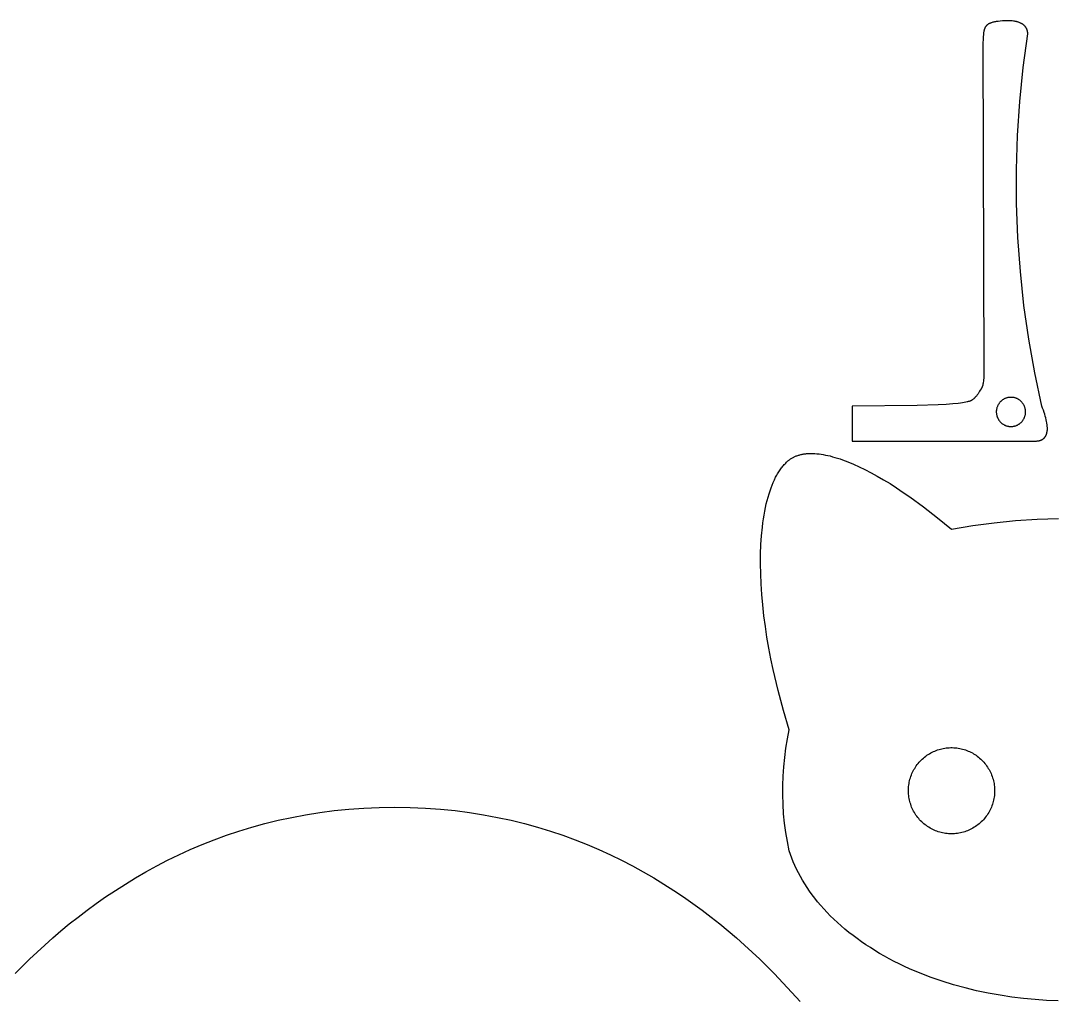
# Model space of a CAD drawing. Header units: millimetres. Extents: x -103 to 223, y -22 to 242.
# Drawn here: x 15 to 121.3, y 67.7 to 168.3 of the extents above; entities that cross this region are included whole.
import ezdxf

# ---------------------------------------------------------------- set-up
doc = ezdxf.new("R2010")
doc.units = ezdxf.units.MM
doc.layers.add('Capa 01', color=1, linetype='Continuous', true_color=0xff0000)

msp = doc.modelspace()

# ---------------------------------------------------------------- linework, layer by layer
at = {"layer": 'Capa 01'}
for p, q in [((114.21, 167.81), (114.19, 167.8)), ((114.23, 167.83), (114.21, 167.81)), ((114.24, 167.84), (114.23, 167.83)), ((114.26, 167.86), (114.24, 167.84)), ((114.28, 167.87), (114.26, 167.86)), ((114.3, 167.89), (114.28, 167.87)), ((114.32, 167.9), (114.3, 167.89)), ((114.34, 167.92), (114.32, 167.9)), ((114.36, 167.93), (114.34, 167.92)), ((114.39, 167.95), (114.36, 167.93)), ((114.41, 167.96), (114.39, 167.95)), ((114.43, 167.97), (114.41, 167.96)), ((114.46, 167.99), (114.43, 167.97)), ((114.48, 168), (114.46, 167.99)), ((114.51, 168.01), (114.48, 168)), ((114.54, 168.02), (114.51, 168.01)), ((114.57, 168.03), (114.54, 168.02)), ((114.59, 168.05), (114.57, 168.03)), ((114.66, 168.07), (114.59, 168.05)), ((114.72, 168.09), (114.66, 168.07)), ((114.79, 168.11), (114.72, 168.09)), ((114.86, 168.13), (114.79, 168.11)), ((114.94, 168.15), (114.86, 168.13)), ((115.02, 168.17), (114.94, 168.15)), ((115.11, 168.19), (115.02, 168.17)), ((115.2, 168.2), (115.11, 168.19)), ((115.39, 168.23), (115.2, 168.2)), ((115.6, 168.26), (115.39, 168.23)), ((115.83, 168.28), (115.6, 168.26)), ((115.95, 168.29), (115.83, 168.28)), ((116.08, 168.29), (115.95, 168.29)), ((116.2, 168.3), (116.08, 168.29)), ((116.32, 168.3), (116.2, 168.3)), ((116.45, 168.3), (116.32, 168.3)), ((116.58, 168.29), (116.45, 168.3)), ((116.7, 168.28), (116.58, 168.29)), ((116.83, 168.27), (116.7, 168.28)), ((116.95, 168.26), (116.83, 168.27)), ((117.08, 168.24), (116.95, 168.26)), ((117.14, 168.23), (117.08, 168.24)), ((117.2, 168.21), (117.14, 168.23)), ((117.26, 168.2), (117.2, 168.21)), ((117.32, 168.19), (117.26, 168.2)), ((117.37, 168.17), (117.32, 168.19)), ((117.43, 168.15), (117.37, 168.17)), ((117.49, 168.13), (117.43, 168.15)), ((117.54, 168.12), (117.49, 168.13)), ((117.6, 168.09), (117.54, 168.12)), ((117.65, 168.07), (117.6, 168.09)), ((117.7, 168.05), (117.65, 168.07)), ((117.75, 168.02), (117.7, 168.05)), ((117.8, 168), (117.75, 168.02)), ((117.82, 167.98), (117.8, 168)), ((117.85, 167.97), (117.82, 167.98)), ((117.87, 167.96), (117.85, 167.97)), ((117.89, 167.94), (117.87, 167.96)), ((117.92, 167.93), (117.89, 167.94)), ((117.94, 167.91), (117.92, 167.93)), ((117.96, 167.9), (117.94, 167.91)), ((117.98, 167.88), (117.96, 167.9)), ((118, 167.86), (117.98, 167.88)), ((118.02, 167.85), (118, 167.86)), ((118.04, 167.83), (118.02, 167.85)), ((118.06, 167.81), (118.04, 167.83)), ((113.87, 166.84), (113.86, 166.67)), ((113.88, 166.98), (113.87, 166.84)), ((113.89, 167.04), (113.88, 166.98)), ((113.9, 167.1), (113.89, 167.04)), ((113.91, 167.16), (113.9, 167.1)), ((113.92, 167.21), (113.91, 167.16)), ((113.93, 167.25), (113.92, 167.21)), ((113.94, 167.3), (113.93, 167.25)), ((113.95, 167.34), (113.94, 167.3)), ((113.96, 167.39), (113.95, 167.34)), ((113.98, 167.43), (113.96, 167.39)), ((113.99, 167.47), (113.98, 167.43)), ((114, 167.49), (113.99, 167.47)), ((114.01, 167.51), (114, 167.49)), ((114.02, 167.53), (114.01, 167.51)), ((114.03, 167.57), (114.02, 167.55)), ((114.02, 167.55), (114.02, 167.53)), ((114.04, 167.59), (114.03, 167.57)), ((114.05, 167.61), (114.04, 167.59)), ((114.06, 167.63), (114.05, 167.61)), ((114.07, 167.64), (114.06, 167.63)), ((114.09, 167.66), (114.07, 167.64)), ((114.1, 167.68), (114.09, 167.66)), ((114.11, 167.7), (114.1, 167.68)), ((114.12, 167.72), (114.11, 167.7)), ((114.14, 167.73), (114.12, 167.72)), ((114.15, 167.75), (114.14, 167.73)), ((114.16, 167.77), (114.15, 167.75)), ((114.18, 167.78), (114.16, 167.77)), ((114.19, 167.8), (114.18, 167.78)), ((117.96, 163.48), (118.42, 166.94)), ((118.08, 167.79), (118.06, 167.81)), ((118.1, 167.77), (118.08, 167.79)), ((118.12, 167.75), (118.1, 167.77)), ((118.14, 167.74), (118.12, 167.75)), ((118.16, 167.72), (118.14, 167.74)), ((118.17, 167.7), (118.16, 167.72)), ((118.19, 167.67), (118.17, 167.7)), ((118.21, 167.65), (118.19, 167.67)), ((118.22, 167.63), (118.21, 167.65)), ((118.24, 167.61), (118.22, 167.63)), ((118.25, 167.59), (118.24, 167.61)), ((118.26, 167.57), (118.25, 167.59)), ((118.28, 167.54), (118.26, 167.57)), ((118.29, 167.52), (118.28, 167.54)), ((118.3, 167.49), (118.29, 167.52)), ((118.32, 167.47), (118.3, 167.49)), ((118.33, 167.44), (118.32, 167.47)), ((118.34, 167.42), (118.33, 167.44)), ((118.35, 167.39), (118.34, 167.42)), ((118.36, 167.37), (118.35, 167.39)), ((118.37, 167.34), (118.36, 167.37)), ((118.37, 167.31), (118.37, 167.34)), ((118.38, 167.28), (118.37, 167.31)), ((118.39, 167.26), (118.38, 167.28)), ((118.39, 167.23), (118.39, 167.26)), ((118.4, 167.2), (118.39, 167.23)), ((118.41, 167.17), (118.4, 167.2)), ((118.41, 167.14), (118.41, 167.17)), ((118.41, 167.11), (118.41, 167.14)), ((118.42, 167.07), (118.41, 167.11)), ((118.42, 167.04), (118.42, 167.07)), ((118.42, 167.01), (118.42, 167.04)), ((118.42, 166.98), (118.42, 167.01)), ((118.42, 166.94), (118.42, 166.98)), ((113.85, 166.46), (113.83, 165.91)), ((113.83, 165.91), (113.93, 132.23)), ((113.86, 166.67), (113.85, 166.46)), ((117.61, 160), (117.96, 163.48)), ((117.38, 156.51), (117.61, 160)), ((117.27, 153.02), (117.38, 156.51)), ((117.29, 149.52), (117.27, 153.02)), ((117.42, 146.03), (117.29, 149.52)), ((117.67, 142.55), (117.42, 146.03)), ((118.04, 139.07), (117.67, 142.55)), ((118.53, 135.61), (118.04, 139.07)), ((119.14, 132.17), (118.53, 135.61)), ((113.92, 131.8), (113.91, 131.61)), ((113.93, 132.23), (113.92, 131.8)), ((119.86, 128.75), (119.14, 132.17)), ((113.72, 130.66), (113.71, 130.63)), ((113.74, 130.69), (113.72, 130.66)), ((113.75, 130.72), (113.74, 130.69)), ((113.76, 130.75), (113.75, 130.72)), ((113.77, 130.79), (113.76, 130.75)), ((113.79, 130.83), (113.77, 130.79)), ((113.8, 130.87), (113.79, 130.83)), ((113.81, 130.91), (113.8, 130.87)), ((113.82, 130.96), (113.81, 130.91)), ((113.83, 131.01), (113.82, 130.96)), ((113.84, 131.06), (113.83, 131.01)), ((113.85, 131.11), (113.84, 131.06)), ((113.86, 131.17), (113.85, 131.11)), ((113.88, 131.3), (113.86, 131.17)), ((113.89, 131.45), (113.88, 131.3)), ((113.91, 131.61), (113.89, 131.45)), ((112.98, 129.58), (112.95, 129.55)), ((113.01, 129.62), (112.98, 129.58)), ((113.04, 129.65), (113.01, 129.62)), ((113.07, 129.68), (113.04, 129.65)), ((113.1, 129.71), (113.07, 129.68)), ((113.15, 129.77), (113.1, 129.71)), ((113.2, 129.84), (113.15, 129.77)), ((113.25, 129.9), (113.2, 129.84)), ((113.29, 129.96), (113.25, 129.9)), ((113.33, 130.01), (113.29, 129.96)), ((113.36, 130.07), (113.33, 130.01)), ((113.49, 130.28), (113.36, 130.07)), ((113.55, 130.38), (113.49, 130.28)), ((113.64, 130.51), (113.55, 130.38)), ((113.67, 130.55), (113.64, 130.51)), ((113.68, 130.58), (113.67, 130.55)), ((113.69, 130.6), (113.68, 130.58)), ((113.71, 130.63), (113.69, 130.6)), ((116.27, 129.58), (116.22, 129.56)), ((116.32, 129.59), (116.27, 129.58)), ((116.37, 129.61), (116.32, 129.59)), ((116.42, 129.62), (116.37, 129.61)), ((116.47, 129.63), (116.42, 129.62)), ((116.52, 129.63), (116.47, 129.63)), ((116.57, 129.64), (116.52, 129.63)), ((116.62, 129.64), (116.57, 129.64)), ((116.68, 129.64), (116.62, 129.64)), ((116.73, 129.64), (116.68, 129.64)), ((116.78, 129.64), (116.73, 129.64)), ((116.83, 129.64), (116.78, 129.64)), ((116.88, 129.63), (116.83, 129.64)), ((116.94, 129.63), (116.88, 129.63)), ((116.99, 129.62), (116.94, 129.63)), ((117.04, 129.61), (116.99, 129.62)), ((117.09, 129.59), (117.04, 129.61)), ((117.14, 129.58), (117.09, 129.59)), ((117.19, 129.56), (117.14, 129.58)), ((107.08, 128.81), (100.41, 128.75)), ((100.41, 128.75), (100.41, 125.14)), ((109.22, 128.88), (107.08, 128.81)), ((110.05, 128.92), (109.22, 128.88)), ((110.73, 128.97), (110.05, 128.92)), ((111.28, 129.02), (110.73, 128.97)), ((111.51, 129.05), (111.28, 129.02)), ((111.72, 129.08), (111.51, 129.05)), ((111.9, 129.11), (111.72, 129.08)), ((112.06, 129.14), (111.9, 129.11)), ((112.2, 129.17), (112.06, 129.14)), ((112.26, 129.18), (112.2, 129.17)), ((112.32, 129.2), (112.26, 129.18)), ((112.38, 129.21), (112.32, 129.2)), ((112.42, 129.23), (112.38, 129.21)), ((112.47, 129.25), (112.42, 129.23)), ((112.51, 129.26), (112.47, 129.25)), ((112.55, 129.28), (112.51, 129.26)), ((112.59, 129.29), (112.55, 129.28)), ((112.62, 129.31), (112.59, 129.29)), ((112.65, 129.33), (112.62, 129.31)), ((112.68, 129.34), (112.65, 129.33)), ((112.71, 129.36), (112.68, 129.34)), ((112.73, 129.37), (112.71, 129.36)), ((112.76, 129.39), (112.73, 129.37)), ((112.78, 129.41), (112.76, 129.39)), ((112.8, 129.42), (112.78, 129.41)), ((112.84, 129.46), (112.8, 129.42)), ((112.88, 129.49), (112.84, 129.46)), ((112.91, 129.52), (112.88, 129.49)), ((112.95, 129.55), (112.91, 129.52)), ((115.26, 128.54), (115.24, 128.49)), ((115.27, 128.59), (115.26, 128.54)), ((115.29, 128.64), (115.27, 128.59)), ((115.31, 128.69), (115.29, 128.64)), ((115.33, 128.74), (115.31, 128.69)), ((115.35, 128.79), (115.33, 128.74)), ((115.37, 128.83), (115.35, 128.79)), ((115.39, 128.88), (115.37, 128.83)), ((115.42, 128.92), (115.39, 128.88)), ((115.45, 128.97), (115.42, 128.92)), ((115.48, 129.01), (115.45, 128.97)), ((115.51, 129.05), (115.48, 129.01)), ((115.54, 129.09), (115.51, 129.05)), ((115.57, 129.13), (115.54, 129.09)), ((115.61, 129.17), (115.57, 129.13)), ((115.65, 129.21), (115.61, 129.17)), ((115.68, 129.25), (115.65, 129.21)), ((115.72, 129.28), (115.68, 129.25)), ((115.76, 129.31), (115.72, 129.28)), ((115.8, 129.35), (115.76, 129.31)), ((115.85, 129.38), (115.8, 129.35)), ((115.89, 129.41), (115.85, 129.38)), ((115.93, 129.43), (115.89, 129.41)), ((115.98, 129.46), (115.93, 129.43)), ((116.02, 129.48), (115.98, 129.46)), ((116.07, 129.51), (116.02, 129.48)), ((116.12, 129.53), (116.07, 129.51)), ((116.17, 129.55), (116.12, 129.53)), ((116.22, 129.56), (116.17, 129.55)), ((117.24, 129.55), (117.19, 129.56)), ((117.28, 129.53), (117.24, 129.55)), ((117.33, 129.51), (117.28, 129.53)), ((117.38, 129.48), (117.33, 129.51)), ((117.43, 129.46), (117.38, 129.48)), ((117.47, 129.43), (117.43, 129.46)), ((117.51, 129.41), (117.47, 129.43)), ((117.56, 129.38), (117.51, 129.41)), ((117.6, 129.35), (117.56, 129.38)), ((117.64, 129.31), (117.6, 129.35)), ((117.68, 129.28), (117.64, 129.31)), ((117.72, 129.25), (117.68, 129.28)), ((117.76, 129.21), (117.72, 129.25)), ((117.79, 129.17), (117.76, 129.21)), ((117.83, 129.13), (117.79, 129.17)), ((117.86, 129.09), (117.83, 129.13)), ((117.9, 129.05), (117.86, 129.09)), ((117.93, 129.01), (117.9, 129.05)), ((117.96, 128.97), (117.93, 129.01)), ((117.98, 128.92), (117.96, 128.97)), ((118.01, 128.88), (117.98, 128.92)), ((118.03, 128.83), (118.01, 128.88)), ((118.06, 128.79), (118.03, 128.83)), ((118.08, 128.74), (118.06, 128.79)), ((118.1, 128.69), (118.08, 128.74)), ((118.12, 128.64), (118.1, 128.69)), ((118.13, 128.59), (118.12, 128.64)), ((118.15, 128.54), (118.13, 128.59)), ((118.16, 128.49), (118.15, 128.54)), ((119.95, 128.53), (119.86, 128.75)), ((120.03, 128.31), (119.95, 128.53)), ((115.21, 128.29), (115.2, 128.24)), ((115.2, 128.24), (115.2, 128.18)), ((115.2, 128.18), (115.2, 128.13)), ((115.2, 128.13), (115.2, 128.08)), ((115.2, 128.08), (115.21, 128.03)), ((115.22, 128.39), (115.21, 128.34)), ((115.21, 128.34), (115.21, 128.29)), ((115.21, 128.03), (115.21, 127.98)), ((115.21, 127.98), (115.22, 127.92)), ((115.23, 128.44), (115.22, 128.39)), ((115.22, 127.92), (115.23, 127.87)), ((115.24, 128.49), (115.23, 128.44)), ((115.23, 127.87), (115.24, 127.82)), ((115.24, 127.82), (115.25, 127.77)), ((115.25, 127.77), (115.26, 127.72)), ((115.26, 127.72), (115.28, 127.67)), ((115.28, 127.67), (115.3, 127.62)), ((115.3, 127.62), (115.31, 127.57)), ((115.31, 127.57), (115.34, 127.53)), ((115.34, 127.53), (115.36, 127.48)), ((115.36, 127.48), (115.38, 127.43)), ((118.02, 127.43), (118.05, 127.48)), ((118.05, 127.48), (118.07, 127.53)), ((118.07, 127.53), (118.09, 127.57)), ((118.09, 127.57), (118.11, 127.62)), ((118.11, 127.62), (118.13, 127.67)), ((118.13, 127.67), (118.14, 127.72)), ((118.14, 127.72), (118.15, 127.77)), ((118.15, 127.77), (118.17, 127.82)), ((118.17, 128.44), (118.16, 128.49)), ((118.18, 128.39), (118.17, 128.44)), ((118.17, 127.82), (118.18, 127.87)), ((118.19, 128.34), (118.18, 128.39)), ((118.18, 127.87), (118.19, 127.92)), ((118.2, 128.29), (118.19, 128.34)), ((118.19, 127.98), (118.2, 128.03)), ((118.19, 127.92), (118.19, 127.98)), ((118.2, 128.24), (118.2, 128.29)), ((118.2, 128.18), (118.2, 128.24)), ((118.2, 128.13), (118.2, 128.18)), ((118.2, 128.08), (118.2, 128.13)), ((118.2, 128.03), (118.2, 128.08)), ((120.1, 128.1), (120.03, 128.31)), ((120.17, 127.9), (120.1, 128.1)), ((120.23, 127.71), (120.17, 127.9)), ((120.28, 127.52), (120.23, 127.71)), ((120.32, 127.34), (120.28, 127.52)), ((115.38, 127.43), (115.41, 127.39)), ((115.41, 127.39), (115.43, 127.34)), ((115.43, 127.34), (115.46, 127.3)), ((115.46, 127.3), (115.49, 127.26)), ((115.49, 127.26), (115.52, 127.22)), ((115.52, 127.22), (115.56, 127.17)), ((115.56, 127.17), (115.59, 127.14)), ((115.59, 127.14), (115.63, 127.1)), ((115.63, 127.1), (115.66, 127.06)), ((115.66, 127.06), (115.7, 127.03)), ((115.7, 127.03), (115.74, 126.99)), ((115.74, 126.99), (115.78, 126.96)), ((115.78, 126.96), (115.82, 126.93)), ((115.82, 126.93), (115.87, 126.9)), ((115.87, 126.9), (115.91, 126.87)), ((115.91, 126.87), (115.96, 126.84)), ((115.96, 126.84), (116, 126.82)), ((116, 126.82), (116.05, 126.79)), ((116.05, 126.79), (116.1, 126.77)), ((116.1, 126.77), (116.14, 126.75)), ((116.14, 126.75), (116.19, 126.73)), ((116.19, 126.73), (116.24, 126.72)), ((116.24, 126.72), (116.29, 126.7)), ((116.29, 126.7), (116.34, 126.69)), ((116.34, 126.69), (116.39, 126.68)), ((116.39, 126.68), (116.44, 126.67)), ((116.44, 126.67), (116.49, 126.66)), ((116.49, 126.66), (116.55, 126.65)), ((116.55, 126.65), (116.6, 126.65)), ((116.6, 126.65), (116.65, 126.65)), ((116.65, 126.65), (116.7, 126.64)), ((116.7, 126.64), (116.75, 126.65)), ((116.75, 126.65), (116.81, 126.65)), ((116.81, 126.65), (116.86, 126.65)), ((116.86, 126.65), (116.91, 126.66)), ((116.91, 126.66), (116.96, 126.67)), ((116.96, 126.67), (117.01, 126.68)), ((117.01, 126.68), (117.06, 126.69)), ((117.06, 126.69), (117.11, 126.7)), ((117.11, 126.7), (117.16, 126.72)), ((117.16, 126.72), (117.21, 126.73)), ((117.21, 126.73), (117.26, 126.75)), ((117.26, 126.75), (117.31, 126.77)), ((117.31, 126.77), (117.36, 126.79)), ((117.36, 126.79), (117.4, 126.82)), ((117.4, 126.82), (117.45, 126.84)), ((117.45, 126.84), (117.49, 126.87)), ((117.49, 126.87), (117.54, 126.9)), ((117.54, 126.9), (117.58, 126.93)), ((117.58, 126.93), (117.62, 126.96)), ((117.62, 126.96), (117.66, 126.99)), ((117.66, 126.99), (117.7, 127.03)), ((117.7, 127.03), (117.74, 127.06)), ((117.74, 127.06), (117.78, 127.1)), ((117.78, 127.1), (117.81, 127.14)), ((117.81, 127.14), (117.85, 127.17)), ((117.85, 127.17), (117.88, 127.22)), ((117.88, 127.22), (117.91, 127.26)), ((117.91, 127.26), (117.94, 127.3)), ((117.94, 127.3), (117.97, 127.34)), ((117.97, 127.34), (118, 127.39)), ((118, 127.39), (118.02, 127.43)), ((120.36, 127.17), (120.32, 127.34)), ((120.39, 127.01), (120.36, 127.17)), ((120.4, 126.93), (120.39, 127.01)), ((120.41, 126.85), (120.4, 126.93)), ((120.42, 126.77), (120.41, 126.85)), ((120.43, 126.7), (120.42, 126.77)), ((120.43, 126.62), (120.43, 126.7)), ((120.44, 126.55), (120.43, 126.62)), ((120.44, 126.48), (120.44, 126.55)), ((120.44, 126.41), (120.44, 126.48)), ((120.44, 126.35), (120.44, 126.41)), ((119.92, 125.32), (119.94, 125.33)), ((119.94, 125.33), (119.96, 125.34)), ((119.96, 125.34), (119.98, 125.36)), ((119.98, 125.36), (120, 125.37)), ((120, 125.37), (120.02, 125.38)), ((120.02, 125.38), (120.04, 125.4)), ((120.04, 125.4), (120.06, 125.41)), ((120.06, 125.41), (120.07, 125.43)), ((120.07, 125.43), (120.09, 125.45)), ((120.09, 125.45), (120.11, 125.46)), ((120.11, 125.46), (120.13, 125.48)), ((120.13, 125.48), (120.14, 125.5)), ((120.14, 125.5), (120.16, 125.51)), ((120.16, 125.51), (120.17, 125.53)), ((120.17, 125.53), (120.19, 125.55)), ((120.19, 125.55), (120.2, 125.57)), ((120.2, 125.57), (120.22, 125.59)), ((120.22, 125.59), (120.23, 125.61)), ((120.23, 125.61), (120.25, 125.63)), ((120.25, 125.63), (120.26, 125.65)), ((120.26, 125.65), (120.27, 125.67)), ((120.27, 125.67), (120.28, 125.69)), ((120.28, 125.69), (120.29, 125.72)), ((120.29, 125.72), (120.31, 125.74)), ((120.31, 125.74), (120.32, 125.76)), ((120.32, 125.76), (120.33, 125.79)), ((120.33, 125.79), (120.34, 125.81)), ((120.34, 125.81), (120.35, 125.83)), ((120.35, 125.86), (120.36, 125.88)), ((120.35, 125.83), (120.35, 125.86)), ((120.36, 125.88), (120.37, 125.91)), ((120.37, 125.91), (120.38, 125.94)), ((120.38, 125.94), (120.39, 125.96)), ((120.39, 125.99), (120.4, 126.02)), ((120.39, 125.96), (120.39, 125.99)), ((120.4, 126.05), (120.41, 126.07)), ((120.4, 126.02), (120.4, 126.05)), ((120.41, 126.1), (120.42, 126.16)), ((120.41, 126.07), (120.41, 126.1)), ((120.42, 126.16), (120.43, 126.22)), ((120.43, 126.22), (120.44, 126.28)), ((120.44, 126.28), (120.44, 126.35)), ((100.41, 125.14), (119.14, 125.14)), ((119.14, 125.14), (119.21, 125.15)), ((119.21, 125.15), (119.27, 125.15)), ((119.27, 125.15), (119.34, 125.15)), ((119.34, 125.15), (119.4, 125.16)), ((119.4, 125.16), (119.46, 125.17)), ((119.46, 125.17), (119.52, 125.18)), ((119.52, 125.18), (119.55, 125.18)), ((119.55, 125.18), (119.57, 125.19)), ((119.57, 125.19), (119.6, 125.19)), ((119.6, 125.19), (119.63, 125.2)), ((119.63, 125.2), (119.65, 125.21)), ((119.65, 125.21), (119.68, 125.22)), ((119.68, 125.22), (119.71, 125.22)), ((119.71, 125.22), (119.73, 125.23)), ((119.73, 125.23), (119.76, 125.24)), ((119.76, 125.24), (119.78, 125.25)), ((119.78, 125.25), (119.8, 125.26)), ((119.8, 125.26), (119.83, 125.27)), ((119.83, 125.27), (119.85, 125.28)), ((119.85, 125.28), (119.87, 125.29)), ((119.87, 125.29), (119.9, 125.3)), ((119.9, 125.3), (119.92, 125.32)), ((93.91, 123.2), (93.97, 123.24)), ((93.97, 123.24), (94.03, 123.28)), ((94.03, 123.28), (94.08, 123.32)), ((94.08, 123.32), (94.14, 123.36)), ((94.14, 123.36), (94.2, 123.4)), ((94.2, 123.4), (94.27, 123.43)), ((94.27, 123.43), (94.33, 123.47)), ((94.33, 123.47), (94.4, 123.5)), ((94.4, 123.5), (94.46, 123.53)), ((94.46, 123.53), (94.53, 123.56)), ((94.53, 123.56), (94.6, 123.59)), ((94.6, 123.59), (94.67, 123.62)), ((94.67, 123.62), (94.74, 123.65)), ((94.74, 123.65), (94.82, 123.68)), ((94.82, 123.68), (94.89, 123.7)), ((94.89, 123.7), (94.97, 123.72)), ((94.97, 123.72), (95.04, 123.74)), ((95.04, 123.74), (95.12, 123.76)), ((95.12, 123.76), (95.2, 123.78)), ((95.2, 123.78), (95.28, 123.8)), ((95.28, 123.8), (95.37, 123.81)), ((95.37, 123.81), (95.45, 123.83)), ((95.45, 123.83), (95.54, 123.84)), ((95.54, 123.84), (95.63, 123.85)), ((95.63, 123.85), (95.71, 123.86)), ((95.71, 123.86), (95.8, 123.87)), ((95.8, 123.87), (95.9, 123.87)), ((95.9, 123.87), (95.99, 123.88)), ((95.99, 123.88), (96.18, 123.88)), ((96.18, 123.88), (96.38, 123.88)), ((96.38, 123.88), (96.58, 123.87)), ((96.58, 123.87), (96.78, 123.85)), ((96.78, 123.85), (97, 123.83)), ((97, 123.83), (97.22, 123.8)), ((97.22, 123.8), (97.44, 123.77)), ((97.44, 123.77), (97.67, 123.72)), ((97.67, 123.72), (97.9, 123.67)), ((97.9, 123.67), (98.14, 123.62)), ((98.14, 123.62), (98.39, 123.55)), ((98.39, 123.55), (98.64, 123.48)), ((98.64, 123.48), (98.9, 123.4)), ((98.9, 123.4), (99.16, 123.32)), ((99.16, 123.32), (99.42, 123.23)), ((99.42, 123.23), (99.97, 123.02)), ((92.94, 122.1), (93.01, 122.2)), ((93.01, 122.2), (93.08, 122.3)), ((93.08, 122.3), (93.15, 122.39)), ((93.15, 122.39), (93.22, 122.49)), ((93.22, 122.49), (93.29, 122.57)), ((93.29, 122.57), (93.36, 122.66)), ((93.36, 122.66), (93.43, 122.74)), ((93.43, 122.74), (93.51, 122.82)), ((93.51, 122.82), (93.58, 122.9)), ((93.58, 122.9), (93.66, 122.97)), ((93.66, 122.97), (93.73, 123.04)), ((93.73, 123.04), (93.81, 123.11)), ((93.81, 123.11), (93.86, 123.15)), ((93.86, 123.15), (93.91, 123.2)), ((99.97, 123.02), (100.54, 122.78)), ((100.54, 122.78), (101.12, 122.52)), ((101.12, 122.52), (101.72, 122.23)), ((101.72, 122.23), (102.34, 121.9)), ((92.3, 120.91), (92.42, 121.17)), ((92.42, 121.17), (92.55, 121.43)), ((92.55, 121.43), (92.67, 121.66)), ((92.67, 121.66), (92.74, 121.78)), ((92.74, 121.78), (92.8, 121.89)), ((92.8, 121.89), (92.87, 122)), ((92.87, 122), (92.94, 122.1)), ((102.34, 121.9), (102.98, 121.56)), ((102.98, 121.56), (103.63, 121.18)), ((103.63, 121.18), (104.29, 120.78)), ((91.87, 119.73), (91.97, 120.04)), ((91.97, 120.04), (92.08, 120.34)), ((92.08, 120.34), (92.19, 120.63)), ((92.19, 120.63), (92.3, 120.91)), ((104.29, 120.78), (104.96, 120.35)), ((104.96, 120.35), (105.64, 119.89)), ((91.59, 118.7), (91.68, 119.05)), ((91.68, 119.05), (91.77, 119.4)), ((91.77, 119.4), (91.87, 119.73)), ((105.64, 119.89), (106.34, 119.42)), ((106.34, 119.42), (107.74, 118.39)), ((91.36, 117.56), (91.43, 117.96)), ((91.43, 117.96), (91.51, 118.33)), ((91.51, 118.33), (91.59, 118.7)), ((107.74, 118.39), (109.17, 117.28)), ((91.24, 116.75), (91.3, 117.16)), ((91.3, 117.16), (91.36, 117.56)), ((109.17, 117.28), (110.61, 116.1)), ((114.98, 116.77), (117.18, 116.99)), ((117.18, 116.99), (119.39, 117.13)), ((119.39, 117.13), (121.6, 117.21)), ((91.1, 115.44), (91.19, 116.32)), ((91.19, 116.32), (91.24, 116.75)), ((110.61, 116.1), (112.79, 116.47)), ((112.79, 116.47), (114.98, 116.77)), ((91.04, 114.52), (91.1, 115.44)), ((91.01, 113.56), (91.04, 114.52)), ((91, 112.56), (91.01, 113.56)), ((91.02, 111.54), (91, 112.56)), ((91.07, 110.49), (91.02, 111.54)), ((91.14, 109.42), (91.07, 110.49)), ((91.23, 108.33), (91.14, 109.42)), ((91.35, 107.23), (91.23, 108.33)), ((91.5, 106.12), (91.35, 107.23)), ((91.66, 105.01), (91.5, 106.12)), ((91.85, 103.91), (91.66, 105.01)), ((92.06, 102.8), (91.85, 103.91)), ((92.29, 101.71), (92.06, 102.8)), ((92.79, 99.56), (92.29, 101.71)), ((93.35, 97.5), (92.79, 99.56)), ((93.95, 95.53), (93.35, 97.5)), ((93.6, 93.63), (93.76, 94.58)), ((93.76, 94.58), (93.95, 95.53)), ((93.48, 92.68), (93.6, 93.63)), ((109.17, 93.45), (109.32, 93.5)), ((109.32, 93.5), (109.46, 93.54)), ((109.46, 93.54), (109.61, 93.58)), ((109.61, 93.58), (109.76, 93.61)), ((109.76, 93.61), (109.91, 93.63)), ((109.91, 93.63), (110.07, 93.66)), ((110.07, 93.66), (110.22, 93.67)), ((110.22, 93.67), (110.37, 93.68)), ((110.37, 93.68), (110.53, 93.69)), ((110.53, 93.69), (110.68, 93.69)), ((110.68, 93.69), (110.83, 93.68)), ((110.83, 93.68), (110.99, 93.67)), ((110.99, 93.67), (111.14, 93.66)), ((111.14, 93.66), (111.29, 93.63)), ((111.29, 93.63), (111.44, 93.61)), ((111.44, 93.61), (111.59, 93.58)), ((111.59, 93.58), (111.74, 93.54)), ((111.74, 93.54), (111.89, 93.5)), ((111.89, 93.5), (112.03, 93.45)), ((93.38, 91.72), (93.48, 92.68)), ((107.38, 92.3), (107.49, 92.41)), ((107.49, 92.41), (107.6, 92.51)), ((107.6, 92.51), (107.71, 92.61)), ((107.71, 92.61), (107.83, 92.71)), ((107.83, 92.71), (107.95, 92.81)), ((107.95, 92.81), (108.08, 92.9)), ((108.08, 92.9), (108.21, 92.98)), ((108.21, 92.98), (108.34, 93.06)), ((108.34, 93.06), (108.47, 93.14)), ((108.47, 93.14), (108.6, 93.21)), ((108.6, 93.21), (108.74, 93.28)), ((108.74, 93.28), (108.88, 93.34)), ((108.88, 93.34), (109.03, 93.4)), ((109.03, 93.4), (109.17, 93.45)), ((112.03, 93.45), (112.18, 93.4)), ((112.18, 93.4), (112.32, 93.34)), ((112.32, 93.34), (112.46, 93.28)), ((112.46, 93.28), (112.6, 93.21)), ((112.6, 93.21), (112.74, 93.14)), ((112.74, 93.14), (112.87, 93.06)), ((112.87, 93.06), (113, 92.98)), ((113, 92.98), (113.13, 92.9)), ((113.13, 92.9), (113.25, 92.81)), ((113.25, 92.81), (113.37, 92.71)), ((113.37, 92.71), (113.49, 92.61)), ((113.49, 92.61), (113.61, 92.51)), ((113.61, 92.51), (113.72, 92.41)), ((113.72, 92.41), (113.82, 92.3)), ((93.32, 90.76), (93.38, 91.72)), ((106.67, 91.3), (106.75, 91.43)), ((106.75, 91.43), (106.82, 91.56)), ((106.82, 91.56), (106.91, 91.69)), ((106.91, 91.69), (106.99, 91.82)), ((106.99, 91.82), (107.08, 91.95)), ((107.08, 91.95), (107.18, 92.07)), ((107.18, 92.07), (107.28, 92.18)), ((107.28, 92.18), (107.38, 92.3)), ((113.82, 92.3), (113.93, 92.18)), ((113.93, 92.18), (114.03, 92.07)), ((114.03, 92.07), (114.12, 91.95)), ((114.12, 91.95), (114.21, 91.82)), ((114.21, 91.82), (114.3, 91.69)), ((114.3, 91.69), (114.38, 91.56)), ((114.38, 91.56), (114.46, 91.43)), ((114.46, 91.43), (114.53, 91.3)), ((93.28, 89.79), (93.32, 90.76)), ((106.27, 90.14), (106.3, 90.29)), ((106.3, 90.29), (106.34, 90.44)), ((106.34, 90.44), (106.38, 90.59)), ((106.38, 90.59), (106.43, 90.73)), ((106.43, 90.73), (106.48, 90.88)), ((106.48, 90.88), (106.54, 91.02)), ((106.54, 91.02), (106.61, 91.16)), ((106.61, 91.16), (106.67, 91.3)), ((114.53, 91.3), (114.6, 91.16)), ((114.6, 91.16), (114.66, 91.02)), ((114.66, 91.02), (114.72, 90.88)), ((114.72, 90.88), (114.77, 90.73)), ((114.77, 90.73), (114.82, 90.59)), ((114.82, 90.59), (114.87, 90.44)), ((114.87, 90.44), (114.9, 90.29)), ((114.9, 90.29), (114.94, 90.14)), ((93.28, 88.83), (93.28, 89.79)), ((106.18, 89.38), (106.19, 89.53)), ((106.18, 89.23), (106.18, 89.38)), ((106.18, 89.07), (106.18, 89.23)), ((106.19, 89.53), (106.2, 89.69)), ((106.2, 89.69), (106.22, 89.84)), ((106.22, 89.84), (106.24, 89.99)), ((106.24, 89.99), (106.27, 90.14)), ((114.94, 90.14), (114.97, 89.99)), ((114.97, 89.99), (114.99, 89.84)), ((114.99, 89.84), (115.01, 89.69)), ((115.01, 89.69), (115.02, 89.53)), ((115.02, 89.53), (115.02, 89.38)), ((115.02, 89.38), (115.03, 89.23)), ((115.03, 89.23), (115.02, 89.07)), ((93.31, 87.87), (93.28, 88.83)), ((106.19, 88.92), (106.18, 89.07)), ((106.21, 88.77), (106.19, 88.92)), ((106.23, 88.62), (106.21, 88.77)), ((106.25, 88.46), (106.23, 88.62)), ((106.28, 88.31), (106.25, 88.46)), ((106.32, 88.16), (106.28, 88.31)), ((106.36, 88.02), (106.32, 88.16)), ((114.89, 88.16), (114.85, 88.02)), ((114.92, 88.31), (114.89, 88.16)), ((114.95, 88.46), (114.92, 88.31)), ((114.98, 88.62), (114.95, 88.46)), ((115, 88.77), (114.98, 88.62)), ((115.01, 88.92), (115, 88.77)), ((115.02, 89.07), (115.01, 88.92)), ((93.37, 86.9), (93.31, 87.87)), ((106.41, 87.87), (106.36, 88.02)), ((106.46, 87.72), (106.41, 87.87)), ((106.51, 87.58), (106.46, 87.72)), ((106.57, 87.44), (106.51, 87.58)), ((106.64, 87.3), (106.57, 87.44)), ((106.71, 87.17), (106.64, 87.3)), ((106.79, 87.03), (106.71, 87.17)), ((114.5, 87.17), (114.42, 87.03)), ((114.57, 87.3), (114.5, 87.17)), ((114.63, 87.44), (114.57, 87.3)), ((114.69, 87.58), (114.63, 87.44)), ((114.75, 87.72), (114.69, 87.58)), ((114.8, 87.87), (114.75, 87.72)), ((114.85, 88.02), (114.8, 87.87)), ((93.47, 85.94), (93.37, 86.9)), ((106.86, 86.9), (106.79, 87.03)), ((106.95, 86.77), (106.86, 86.9)), ((107.04, 86.65), (106.95, 86.77)), ((107.13, 86.52), (107.04, 86.65)), ((107.23, 86.41), (107.13, 86.52)), ((107.33, 86.29), (107.23, 86.41)), ((107.43, 86.18), (107.33, 86.29)), ((107.54, 86.07), (107.43, 86.18)), ((107.66, 85.97), (107.54, 86.07)), ((113.66, 86.07), (113.55, 85.97)), ((113.77, 86.18), (113.66, 86.07)), ((113.88, 86.29), (113.77, 86.18)), ((113.98, 86.41), (113.88, 86.29)), ((114.07, 86.52), (113.98, 86.41)), ((114.17, 86.65), (114.07, 86.52)), ((114.26, 86.77), (114.17, 86.65)), ((114.34, 86.9), (114.26, 86.77)), ((114.42, 87.03), (114.34, 86.9)), ((93.59, 84.99), (93.47, 85.94)), ((93.75, 84.04), (93.59, 84.99)), ((107.77, 85.87), (107.66, 85.97)), ((107.89, 85.77), (107.77, 85.87)), ((108.02, 85.68), (107.89, 85.77)), ((108.14, 85.59), (108.02, 85.68)), ((108.27, 85.51), (108.14, 85.59)), ((108.4, 85.43), (108.27, 85.51)), ((108.54, 85.35), (108.4, 85.43)), ((108.67, 85.29), (108.54, 85.35)), ((108.81, 85.22), (108.67, 85.29)), ((108.95, 85.16), (108.81, 85.22)), ((109.1, 85.11), (108.95, 85.16)), ((109.24, 85.06), (109.1, 85.11)), ((109.39, 85.01), (109.24, 85.06)), ((109.54, 84.97), (109.39, 85.01)), ((109.69, 84.94), (109.54, 84.97)), ((111.67, 84.97), (111.52, 84.94)), ((111.82, 85.01), (111.67, 84.97)), ((111.96, 85.06), (111.82, 85.01)), ((112.11, 85.11), (111.96, 85.06)), ((112.25, 85.16), (112.11, 85.11)), ((112.39, 85.22), (112.25, 85.16)), ((112.53, 85.29), (112.39, 85.22)), ((112.67, 85.35), (112.53, 85.29)), ((112.8, 85.43), (112.67, 85.35)), ((112.93, 85.51), (112.8, 85.43)), ((113.06, 85.59), (112.93, 85.51)), ((113.19, 85.68), (113.06, 85.59)), ((113.31, 85.77), (113.19, 85.68)), ((113.43, 85.87), (113.31, 85.77)), ((113.55, 85.97), (113.43, 85.87)), ((93.94, 83.09), (93.75, 84.04)), ((109.84, 84.91), (109.69, 84.94)), ((109.99, 84.88), (109.84, 84.91)), ((110.14, 84.87), (109.99, 84.88)), ((110.3, 84.85), (110.14, 84.87)), ((110.45, 84.85), (110.3, 84.85)), ((110.6, 84.84), (110.45, 84.85)), ((110.76, 84.85), (110.6, 84.84)), ((110.91, 84.85), (110.76, 84.85)), ((111.06, 84.87), (110.91, 84.85)), ((111.21, 84.88), (111.06, 84.87)), ((111.37, 84.91), (111.21, 84.88)), ((111.52, 84.94), (111.37, 84.91)), ((94.06, 82.72), (93.94, 83.09)), ((94.2, 82.34), (94.06, 82.72)), ((94.35, 81.96), (94.2, 82.34)), ((94.52, 81.59), (94.35, 81.96)), ((94.7, 81.21), (94.52, 81.59)), ((94.89, 80.83), (94.7, 81.21)), ((95.09, 80.46), (94.89, 80.83)), ((95.3, 80.08), (95.09, 80.46)), ((95.53, 79.71), (95.3, 80.08)), ((95.77, 79.34), (95.53, 79.71)), ((96.02, 78.96), (95.77, 79.34)), ((96.29, 78.59), (96.02, 78.96)), ((96.57, 78.23), (96.29, 78.59)), ((96.86, 77.86), (96.57, 78.23)), ((97.17, 77.5), (96.86, 77.86)), ((97.49, 77.14), (97.17, 77.5)), ((97.82, 76.78), (97.49, 77.14)), ((98.16, 76.43), (97.82, 76.78)), ((98.52, 76.08), (98.16, 76.43)), ((98.89, 75.74), (98.52, 76.08)), ((99.27, 75.39), (98.89, 75.74)), ((99.66, 75.06), (99.27, 75.39)), ((100.07, 74.73), (99.66, 75.06)), ((100.49, 74.4), (100.07, 74.73)), ((100.91, 74.08), (100.49, 74.4)), ((101.35, 73.77), (100.91, 74.08)), ((101.8, 73.46), (101.35, 73.77)), ((102.27, 73.16), (101.8, 73.46)), ((102.74, 72.86), (102.27, 73.16)), ((103.22, 72.57), (102.74, 72.86)), ((103.71, 72.29), (103.22, 72.57)), ((104.21, 72.02), (103.71, 72.29)), ((104.72, 71.75), (104.21, 72.02)), ((105.24, 71.49), (104.72, 71.75)), ((105.77, 71.24), (105.24, 71.49)), ((106.3, 71), (105.77, 71.24)), ((107.4, 70.53), (106.3, 71)), ((108.51, 70.1), (107.4, 70.53)), ((109.65, 69.71), (108.51, 70.1)), ((110.81, 69.35), (109.65, 69.71)), ((111.99, 69.02), (110.81, 69.35)), ((113.18, 68.73), (111.99, 69.02)), ((114.37, 68.48), (113.18, 68.73)), ((115.58, 68.27), (114.37, 68.48)), ((116.78, 68.08), (115.58, 68.27)), ((117.98, 67.94), (116.78, 68.08)), ((119.18, 67.82), (117.98, 67.94)), ((120.36, 67.75), (119.18, 67.82)), ((121.54, 67.7), (120.36, 67.75))]:
    msp.add_line(p, q, dxfattribs=at)
at = {"layer": 'Capa 01', "color": 1, "true_color": 0xff0000}
for p, q in [((45.74, 87.03), (47.22, 87.22)), ((47.22, 87.22), (48.73, 87.37)), ((48.73, 87.37), (50.27, 87.48)), ((50.27, 87.48), (51.84, 87.55)), ((51.84, 87.55), (53.43, 87.57)), ((53.43, 87.57), (55.03, 87.55)), ((55.03, 87.55), (56.59, 87.48)), ((56.59, 87.48), (58.13, 87.37)), ((58.13, 87.37), (59.64, 87.22)), ((59.64, 87.22), (61.12, 87.03)), ((40.1, 85.89), (41.47, 86.23)), ((41.47, 86.23), (42.87, 86.53)), ((42.87, 86.53), (44.29, 86.8)), ((44.29, 86.8), (45.74, 87.03)), ((61.12, 87.03), (62.57, 86.8)), ((62.57, 86.8), (64, 86.53)), ((64, 86.53), (65.4, 86.23)), ((65.4, 86.23), (66.76, 85.89)), ((36.16, 84.69), (37.45, 85.12)), ((37.45, 85.12), (38.76, 85.52)), ((38.76, 85.52), (40.1, 85.89)), ((66.76, 85.89), (68.1, 85.52)), ((68.1, 85.52), (69.42, 85.12)), ((69.42, 85.12), (70.7, 84.69)), ((33.67, 83.74), (34.9, 84.23)), ((34.9, 84.23), (36.16, 84.69)), ((70.7, 84.69), (71.96, 84.23)), ((71.96, 84.23), (73.2, 83.74)), ((31.29, 82.69), (32.46, 83.23)), ((32.46, 83.23), (33.67, 83.74)), ((73.2, 83.74), (74.4, 83.23)), ((74.4, 83.23), (75.58, 82.69)), ((29.01, 81.55), (30.13, 82.13)), ((30.13, 82.13), (31.29, 82.69)), ((75.58, 82.69), (76.73, 82.13)), ((76.73, 82.13), (77.86, 81.55)), ((26.84, 80.33), (27.91, 80.95)), ((27.91, 80.95), (29.01, 81.55)), ((77.86, 81.55), (78.95, 80.95)), ((78.95, 80.95), (80.03, 80.33)), ((24.77, 79.04), (25.79, 79.69)), ((25.79, 79.69), (26.84, 80.33)), ((80.03, 80.33), (81.07, 79.69)), ((81.07, 79.69), (82.1, 79.04)), ((23.77, 78.37), (24.77, 79.04)), ((82.1, 79.04), (83.09, 78.37)), ((21.86, 77), (22.8, 77.69)), ((22.8, 77.69), (23.77, 78.37)), ((83.09, 78.37), (84.06, 77.69)), ((84.06, 77.69), (85.01, 77)), ((20.94, 76.3), (21.86, 77)), ((85.01, 77), (85.93, 76.3)), ((19.17, 74.87), (20.04, 75.59)), ((20.04, 75.59), (20.94, 76.3)), ((85.93, 76.3), (86.82, 75.59)), ((86.82, 75.59), (87.69, 74.87)), ((18.33, 74.15), (19.17, 74.87)), ((87.69, 74.87), (88.54, 74.15)), ((15.94, 71.96), (17.51, 73.42)), ((17.51, 73.42), (18.33, 74.15)), ((88.54, 74.15), (89.36, 73.42)), ((89.36, 73.42), (90.93, 71.96)), ((14.47, 70.5), (15.94, 71.96)), ((90.93, 71.96), (92.4, 70.5)), ((92.4, 70.5), (93.78, 69.05)), ((93.78, 69.05), (95.06, 67.62))]:
    msp.add_line(p, q, dxfattribs=at)

doc.saveas('drawing.dxf')
